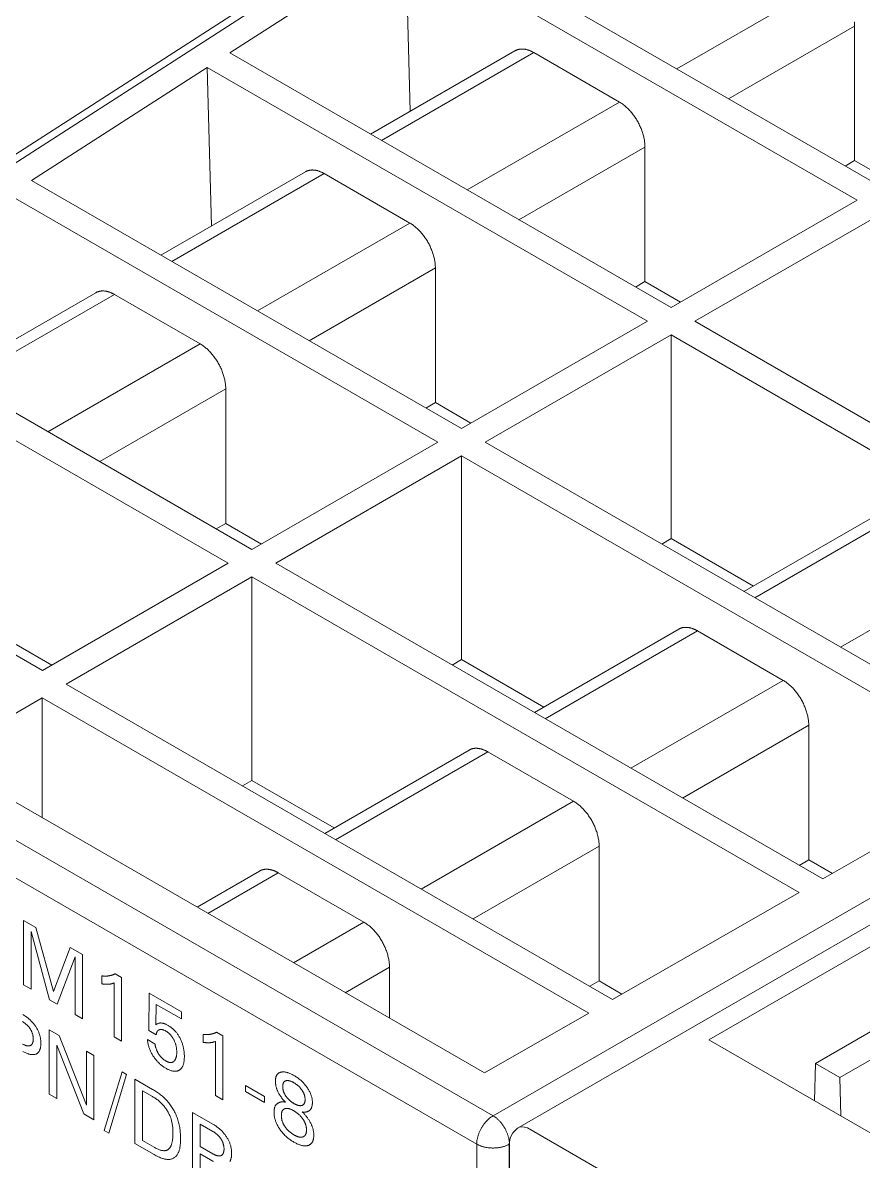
# Model space of a CAD drawing. Header units: inches. Extents: x 67248 to 85686, y -40174 to -31152.
# Drawn here: x 82446.16 to 82465.76, y -33339.63 to -33313.07 of the extents above; entities that cross this region are included whole.
import ezdxf

# ---------------------------------------------------------------- set-up
doc = ezdxf.new("R2010")
doc.units = ezdxf.units.IN
doc.header["$MEASUREMENT"] = 0

# ---------------------------------------------------------------- blocks, each defined once
blk = doc.blocks.new('ET200S')
at = {"lineweight": 0}
for p, q in [((62.862, 63.728), (73.451, 57.615)), ((65.08, 37.544), (110.119, 63.547)), ((59.395, 60.504), (63.189, 62.947)), ((63.189, 62.947), (63.289, 59.242)), ((63.189, 62.947), (72.938, 57.319)), ((61.172, 62.254), (42.788, 50.415)), ((69.047, 60.157), (72.334, 62.055)), ((70.163, 59.513), (72.885, 61.084)), ((72.885, 58.176), (72.885, 61.084)), ((68.925, 55.002), (59.395, 60.504)), ((62.435, 58.749), (65.552, 60.548)), ((62.669, 58.613), (65.957, 60.511)), ((67.808, 59.442), (65.957, 60.511)), ((55.116, 57.749), (58.91, 60.192)), ((58.91, 60.192), (59.003, 56.767)), ((58.91, 60.192), (68.412, 54.706)), ((64.521, 57.544), (67.808, 59.442)), ((65.638, 56.9), (68.359, 58.471)), ((68.359, 55.563), (68.359, 58.471)), ((72.682, 58.058), (72.885, 58.176)), ((72.885, 58.176), (73.654, 57.732)), ((57.91, 56.136), (61.027, 57.935)), ((58.144, 56.001), (61.431, 57.898)), ((63.283, 56.829), (61.431, 57.898)), ((64.4, 52.389), (55.116, 57.749)), ((54.632, 57.436), (63.887, 52.093)), ((68.925, 55.002), (72.938, 57.319)), ((59.996, 54.932), (63.283, 56.829)), ((69.438, 54.706), (73.451, 57.023)), ((61.112, 54.287), (63.834, 55.858)), ((63.834, 52.95), (63.834, 55.858)), ((68.156, 55.446), (68.359, 55.563)), ((68.359, 55.563), (69.128, 55.119)), ((53.384, 53.523), (56.501, 55.323)), ((53.619, 53.388), (56.906, 55.286)), ((58.757, 54.217), (56.906, 55.286)), ((59.874, 49.776), (50.838, 54.993)), ((50.353, 54.681), (59.362, 49.48)), ((64.4, 52.389), (68.412, 54.706)), ((81.283, 47.867), (69.438, 54.706)), ((64.912, 52.093), (68.925, 54.41)), ((68.925, 50.011), (68.925, 54.41)), ((68.925, 54.41), (80.769, 47.572)), ((55.47, 52.319), (58.757, 54.217)), ((56.587, 51.674), (59.309, 53.246)), ((59.309, 50.337), (59.309, 53.246)), ((63.631, 52.833), (63.834, 52.95)), ((63.834, 52.95), (64.603, 52.506)), ((55.349, 47.163), (46.559, 52.238)), ((59.874, 49.776), (63.887, 52.093)), ((76.742, 45.263), (64.912, 52.093)), ((60.387, 49.48), (64.4, 51.797)), ((64.4, 47.398), (64.4, 51.797)), ((64.4, 51.797), (76.227, 44.968)), ((70.496, 48.869), (73.613, 50.669)), ((70.731, 48.734), (74.018, 50.632)), ((65.08, 37.544), (42.788, 50.415)), ((59.105, 50.22), (59.309, 50.337)), ((59.309, 50.337), (60.077, 49.894)), ((68.722, 49.894), (68.925, 50.011)), ((68.925, 50.011), (70.699, 48.987)), ((64.727, 36.932), (42.434, 49.802)), ((65.619, 37.28), (87.186, 49.731)), ((55.349, 47.163), (59.362, 49.48)), ((72.201, 42.66), (60.387, 49.48)), ((72.582, 47.665), (75.869, 49.563)), ((55.861, 46.867), (59.874, 49.184)), ((59.874, 44.785), (59.874, 49.184)), ((59.874, 49.184), (71.686, 42.365)), ((65.971, 46.256), (69.088, 48.056)), ((66.205, 46.121), (69.492, 48.019)), ((71.344, 46.95), (69.492, 48.019)), ((54.783, 47.725), (55.552, 47.281)), ((64.197, 47.281), (64.4, 47.398)), ((64.4, 47.398), (66.174, 46.374)), ((67.659, 40.056), (55.861, 46.867)), ((68.057, 45.052), (71.344, 46.95)), ((53.104, 45.275), (55.348, 46.571)), ((55.348, 43.979), (55.348, 46.571)), ((55.348, 46.571), (67.145, 39.761)), ((69.173, 44.408), (71.895, 45.979)), ((71.895, 43.071), (71.895, 45.979)), ((64.892, 38.469), (53.104, 45.275)), ((61.445, 43.644), (64.562, 45.443)), ((61.68, 43.508), (64.967, 45.406)), ((66.819, 44.337), (64.967, 45.406)), ((59.671, 44.668), (59.874, 44.785)), ((59.874, 44.785), (61.649, 43.761)), ((76.227, 44.968), (72.201, 42.66)), ((63.531, 42.439), (66.819, 44.337)), ((64.648, 41.795), (67.37, 43.366)), ((67.37, 40.458), (67.37, 43.366)), ((71.692, 42.953), (71.895, 43.071)), ((71.895, 43.071), (72.405, 42.777)), ((58.688, 42.052), (60.037, 42.83)), ((58.922, 41.916), (60.441, 42.793)), ((62.293, 41.724), (60.441, 42.793)), ((71.686, 42.365), (67.659, 40.056)), ((54.943, 40.376), (54.943, 41.764)), ((54.943, 41.764), (55.21, 41.61)), ((55.21, 41.61), (55.587, 40.23)), ((60.774, 40.847), (62.293, 41.724)), ((55.108, 41.523), (55.108, 40.281)), ((55.504, 40.052), (55.108, 41.523)), ((73.648, 41.44), (69.74, 39.184)), ((55.587, 40.23), (55.953, 41.181)), ((55.953, 41.181), (56.219, 41.027)), ((56.055, 40.978), (55.669, 39.957)), ((56.055, 39.734), (56.055, 40.978)), ((56.219, 41.027), (56.219, 39.639)), ((56.923, 40.613), (57.059, 40.534)), ((61.89, 40.203), (62.844, 40.753)), ((62.844, 39.652), (62.844, 40.753)), ((55.108, 40.281), (54.943, 40.376)), ((56.635, 40.393), (56.635, 40.566)), ((56.898, 39.247), (56.898, 40.413)), ((57.059, 40.534), (57.059, 39.154)), ((67.166, 40.341), (67.37, 40.458)), ((67.37, 40.458), (67.863, 40.173)), ((72.039, 38.674), (75.239, 40.521)), ((57.646, 39.384), (57.656, 40.19)), ((57.656, 40.19), (58.352, 39.788)), ((75.769, 40.215), (72.569, 38.368)), ((55.669, 39.957), (55.504, 40.052)), ((57.807, 39.951), (57.797, 39.51)), ((58.352, 39.637), (57.807, 39.951)), ((56.219, 39.639), (56.055, 39.734)), ((58.352, 39.788), (58.352, 39.637)), ((67.145, 39.761), (64.892, 38.469)), ((55.499, 38.014), (55.499, 39.402)), ((55.499, 39.402), (55.712, 39.278)), ((57.807, 39.291), (57.646, 39.384)), ((59.111, 39.35), (59.247, 39.271)), ((55.712, 39.278), (56.299, 37.776)), ((57.059, 39.154), (56.898, 39.247)), ((57.618, 39.188), (57.783, 39.094)), ((58.823, 39.129), (58.823, 39.303)), ((59.086, 37.984), (59.086, 39.15)), ((59.247, 39.271), (59.247, 37.891)), ((79.11, 33.775), (69.74, 39.184)), ((55.662, 39.07), (55.662, 37.919)), ((56.242, 37.584), (55.662, 39.07)), ((56.299, 37.776), (56.299, 38.94)), ((56.299, 38.94), (56.463, 38.845)), ((56.463, 38.845), (56.463, 37.457)), ((72.021, 37.868), (72.039, 38.674)), ((72.569, 38.368), (72.039, 38.674)), ((56.687, 37.223), (57.07, 38.495)), ((57.167, 38.439), (56.784, 37.167)), ((57.07, 38.495), (57.167, 38.439)), ((72.569, 38.368), (72.587, 37.541)), ((57.347, 36.947), (57.347, 38.335)), ((57.347, 38.335), (57.728, 38.115)), ((59.733, 38.067), (59.733, 38.198)), ((59.733, 38.198), (60.147, 37.959)), ((55.662, 37.919), (55.499, 38.014)), ((57.512, 38.082), (57.512, 37.009)), ((57.728, 37.957), (57.512, 38.082)), ((59.247, 37.891), (59.086, 37.984)), ((60.147, 37.828), (59.733, 38.067)), ((60.147, 37.959), (60.147, 37.828)), ((56.463, 37.457), (56.242, 37.584)), ((58.592, 36.228), (58.592, 37.616)), ((58.592, 37.616), (59.029, 37.364)), ((56.784, 37.167), (56.687, 37.223)), ((58.756, 37.364), (58.756, 36.88)), ((59.029, 37.206), (58.756, 37.364)), ((65.449, 37.066), (65.506, 37.178)), ((65.506, 37.178), (65.599, 37.268)), ((65.599, 37.268), (65.62, 37.28)), ((65.653, 37.295), (65.62, 37.28)), ((65.726, 37.303), (65.653, 37.295)), ((65.822, 37.282), (65.726, 37.303)), ((75.769, 31.54), (65.822, 37.282)), ((57.761, 36.708), (57.347, 36.947)), ((57.512, 37.009), (57.761, 36.865)), ((64.727, -33.379), (64.727, 36.932)), ((65.428, 36.929), (65.449, 37.066)), ((65.428, 36.929), (65.428, -28.555)), ((65.434, -33.379), (65.434, 36.932)), ((58.756, 36.88), (59.029, 36.722)), ((58.756, 36.722), (58.756, 36.133)), ((59.029, 36.565), (58.756, 36.722))]:
    blk.add_line(p, q, dxfattribs=at)
for points in [[(42.517, 50.427), (60.674, 62.119)], [(72.88, 61.172), (72.882, 61.15), (72.884, 61.128), (72.885, 61.106), (72.885, 61.084)], [(65.552, 60.548), (65.559, 60.552), (65.565, 60.555), (65.572, 60.558), (65.578, 60.561), (65.585, 60.564), (65.592, 60.567), (65.599, 60.569), (65.605, 60.572), (65.612, 60.574), (65.619, 60.576), (65.626, 60.578), (65.634, 60.58), (65.641, 60.581), (65.648, 60.583), (65.656, 60.584), (65.663, 60.585), (65.671, 60.586), (65.678, 60.586), (65.686, 60.587), (65.693, 60.587), (65.701, 60.587), (65.709, 60.587), (65.716, 60.587), (65.724, 60.587), (65.731, 60.586), (65.739, 60.586), (65.746, 60.585), (65.754, 60.584), (65.762, 60.583), (65.769, 60.582), (65.777, 60.581), (65.784, 60.579), (65.794, 60.577), (65.803, 60.575), (65.813, 60.572), (65.822, 60.57), (65.832, 60.567), (65.841, 60.564), (65.85, 60.561), (65.859, 60.557), (65.869, 60.554), (65.878, 60.55), (65.887, 60.547), (65.896, 60.543), (65.905, 60.538), (65.913, 60.534), (65.922, 60.53), (65.931, 60.525), (65.94, 60.521), (65.948, 60.516), (65.957, 60.511)], [(67.808, 59.442), (67.827, 59.431), (67.845, 59.42), (67.863, 59.408), (67.881, 59.395), (67.898, 59.382), (67.915, 59.369), (67.931, 59.355), (67.948, 59.341), (67.964, 59.326), (67.98, 59.312), (67.997, 59.295), (68.013, 59.278), (68.029, 59.261), (68.045, 59.243), (68.061, 59.225), (68.076, 59.207), (68.091, 59.188), (68.105, 59.169), (68.12, 59.15), (68.133, 59.131), (68.147, 59.11), (68.161, 59.09), (68.174, 59.069), (68.187, 59.048), (68.199, 59.026), (68.211, 59.005), (68.222, 58.983), (68.234, 58.961), (68.244, 58.939), (68.255, 58.917), (68.265, 58.895), (68.274, 58.872), (68.283, 58.85), (68.291, 58.828), (68.299, 58.805), (68.307, 58.782), (68.314, 58.759), (68.321, 58.736), (68.327, 58.713), (68.333, 58.69), (68.337, 58.668), (68.342, 58.646), (68.346, 58.625), (68.349, 58.603), (68.352, 58.581), (68.355, 58.559), (68.357, 58.537), (68.358, 58.515), (68.359, 58.493), (68.359, 58.471)], [(61.027, 57.935), (61.033, 57.939), (61.04, 57.942), (61.046, 57.945), (61.053, 57.948), (61.06, 57.951), (61.066, 57.954), (61.073, 57.957), (61.08, 57.959), (61.087, 57.961), (61.094, 57.963), (61.101, 57.965), (61.108, 57.967), (61.116, 57.969), (61.123, 57.97), (61.13, 57.971), (61.138, 57.972), (61.145, 57.973), (61.153, 57.974), (61.16, 57.974), (61.168, 57.975), (61.176, 57.975), (61.183, 57.975), (61.191, 57.974), (61.198, 57.974), (61.206, 57.974), (61.213, 57.973), (61.221, 57.972), (61.229, 57.971), (61.236, 57.97), (61.244, 57.969), (61.251, 57.968), (61.259, 57.966), (61.268, 57.964), (61.278, 57.962), (61.287, 57.96), (61.297, 57.957), (61.306, 57.954), (61.315, 57.951), (61.325, 57.948), (61.334, 57.945), (61.343, 57.941), (61.352, 57.938), (61.361, 57.934), (61.37, 57.93), (61.379, 57.926), (61.388, 57.921), (61.397, 57.917), (61.405, 57.913), (61.414, 57.908), (61.423, 57.903), (61.431, 57.898)], [(63.283, 56.829), (63.301, 56.818), (63.32, 56.807), (63.337, 56.795), (63.355, 56.782), (63.372, 56.769), (63.389, 56.756), (63.406, 56.742), (63.422, 56.728), (63.438, 56.714), (63.454, 56.699), (63.471, 56.682), (63.488, 56.665), (63.504, 56.648), (63.52, 56.63), (63.535, 56.612), (63.551, 56.594), (63.565, 56.575), (63.58, 56.556), (63.594, 56.537), (63.608, 56.518), (63.622, 56.498), (63.635, 56.477), (63.648, 56.456), (63.661, 56.435), (63.673, 56.414), (63.685, 56.392), (63.697, 56.37), (63.708, 56.348), (63.719, 56.326), (63.729, 56.304), (63.739, 56.282), (63.748, 56.26), (63.757, 56.237), (63.766, 56.215), (63.774, 56.192), (63.781, 56.169), (63.789, 56.146), (63.795, 56.123), (63.801, 56.1), (63.807, 56.077), (63.812, 56.055), (63.816, 56.034), (63.82, 56.012), (63.824, 55.99), (63.827, 55.968), (63.829, 55.946), (63.831, 55.924), (63.833, 55.902), (63.834, 55.88), (63.834, 55.858)], [(56.501, 55.322), (56.508, 55.326), (56.514, 55.329), (56.521, 55.333), (56.527, 55.336), (56.534, 55.339), (56.541, 55.341), (56.548, 55.344), (56.554, 55.346), (56.561, 55.349), (56.568, 55.351), (56.575, 55.353), (56.583, 55.354), (56.59, 55.356), (56.597, 55.357), (56.605, 55.358), (56.612, 55.359), (56.62, 55.36), (56.627, 55.361), (56.635, 55.361), (56.643, 55.362), (56.65, 55.362), (56.658, 55.362), (56.665, 55.362), (56.673, 55.361), (56.68, 55.361), (56.688, 55.36), (56.696, 55.36), (56.703, 55.359), (56.711, 55.358), (56.718, 55.356), (56.726, 55.355), (56.733, 55.354), (56.743, 55.352), (56.752, 55.349), (56.762, 55.347), (56.771, 55.344), (56.781, 55.341), (56.79, 55.338), (56.799, 55.335), (56.809, 55.332), (56.818, 55.328), (56.827, 55.325), (56.836, 55.321), (56.845, 55.317), (56.854, 55.313), (56.863, 55.309), (56.871, 55.304), (56.88, 55.3), (56.889, 55.295), (56.897, 55.291), (56.906, 55.286)], [(58.757, 54.217), (58.776, 54.206), (58.794, 54.194), (58.812, 54.182), (58.83, 54.169), (58.847, 54.157), (58.864, 54.143), (58.881, 54.129), (58.897, 54.115), (58.913, 54.101), (58.929, 54.086), (58.946, 54.069), (58.962, 54.052), (58.979, 54.035), (58.994, 54.017), (59.01, 53.999), (59.025, 53.981), (59.04, 53.963), (59.054, 53.944), (59.069, 53.925), (59.082, 53.905), (59.096, 53.885), (59.11, 53.864), (59.123, 53.843), (59.136, 53.822), (59.148, 53.801), (59.16, 53.779), (59.172, 53.758), (59.183, 53.736), (59.194, 53.713), (59.204, 53.691), (59.214, 53.669), (59.223, 53.647), (59.232, 53.625), (59.24, 53.602), (59.248, 53.579), (59.256, 53.557), (59.263, 53.534), (59.27, 53.511), (59.276, 53.487), (59.282, 53.464), (59.287, 53.443), (59.291, 53.421), (59.295, 53.399), (59.298, 53.377), (59.301, 53.356), (59.304, 53.334), (59.306, 53.312), (59.307, 53.29), (59.308, 53.268), (59.309, 53.246)], [(69.088, 48.056), (69.094, 48.059), (69.101, 48.063), (69.107, 48.066), (69.114, 48.069), (69.121, 48.072), (69.127, 48.075), (69.134, 48.077), (69.141, 48.08), (69.148, 48.082), (69.155, 48.084), (69.162, 48.086), (69.169, 48.088), (69.177, 48.089), (69.184, 48.091), (69.191, 48.092), (69.199, 48.093), (69.206, 48.094), (69.214, 48.094), (69.222, 48.095), (69.229, 48.095), (69.237, 48.095), (69.244, 48.095), (69.252, 48.095), (69.259, 48.095), (69.267, 48.094), (69.275, 48.094), (69.282, 48.093), (69.29, 48.092), (69.297, 48.091), (69.305, 48.09), (69.312, 48.088), (69.32, 48.087), (69.329, 48.085), (69.339, 48.083), (69.348, 48.08), (69.358, 48.078), (69.367, 48.075), (69.377, 48.072), (69.386, 48.069), (69.395, 48.065), (69.404, 48.062), (69.413, 48.058), (69.422, 48.054), (69.431, 48.05), (69.44, 48.046), (69.449, 48.042), (69.458, 48.038), (69.467, 48.033), (69.475, 48.029), (69.484, 48.024), (69.492, 48.019)], [(71.344, 46.95), (71.362, 46.939), (71.381, 46.927), (71.399, 46.915), (71.416, 46.903), (71.433, 46.89), (71.45, 46.876), (71.467, 46.863), (71.483, 46.849), (71.499, 46.834), (71.515, 46.819), (71.532, 46.803), (71.549, 46.786), (71.565, 46.768), (71.581, 46.751), (71.597, 46.733), (71.612, 46.714), (71.627, 46.696), (71.641, 46.677), (71.655, 46.658), (71.669, 46.638), (71.683, 46.618), (71.696, 46.597), (71.709, 46.577), (71.722, 46.556), (71.735, 46.534), (71.747, 46.513), (71.758, 46.491), (71.769, 46.469), (71.78, 46.447), (71.79, 46.424), (71.8, 46.402), (71.809, 46.38), (71.818, 46.358), (71.827, 46.335), (71.835, 46.313), (71.842, 46.29), (71.85, 46.267), (71.856, 46.244), (71.863, 46.221), (71.868, 46.197), (71.873, 46.176), (71.878, 46.154), (71.881, 46.132), (71.885, 46.111), (71.888, 46.089), (71.89, 46.067), (71.892, 46.045), (71.894, 46.023), (71.895, 46.001), (71.895, 45.979)], [(64.563, 45.443), (64.569, 45.447), (64.575, 45.45), (64.582, 45.453), (64.588, 45.456), (64.595, 45.459), (64.602, 45.462), (64.609, 45.465), (64.616, 45.467), (64.622, 45.469), (64.629, 45.471), (64.636, 45.473), (64.644, 45.475), (64.651, 45.476), (64.659, 45.478), (64.666, 45.479), (64.674, 45.48), (64.681, 45.481), (64.689, 45.482), (64.696, 45.482), (64.704, 45.482), (64.711, 45.482), (64.719, 45.482), (64.726, 45.482), (64.734, 45.482), (64.742, 45.481), (64.749, 45.481), (64.757, 45.48), (64.764, 45.479), (64.772, 45.478), (64.779, 45.477), (64.787, 45.476), (64.794, 45.474), (64.804, 45.472), (64.813, 45.47), (64.823, 45.467), (64.832, 45.465), (64.842, 45.462), (64.851, 45.459), (64.86, 45.456), (64.87, 45.452), (64.879, 45.449), (64.888, 45.445), (64.897, 45.442), (64.906, 45.438), (64.915, 45.433), (64.924, 45.429), (64.932, 45.425), (64.941, 45.42), (64.95, 45.416), (64.958, 45.411), (64.967, 45.406)], [(66.819, 44.337), (66.837, 44.326), (66.855, 44.315), (66.873, 44.303), (66.891, 44.29), (66.908, 44.277), (66.925, 44.264), (66.942, 44.25), (66.958, 44.236), (66.974, 44.221), (66.99, 44.207), (67.007, 44.19), (67.023, 44.173), (67.04, 44.156), (67.056, 44.138), (67.071, 44.12), (67.086, 44.102), (67.101, 44.083), (67.116, 44.064), (67.13, 44.045), (67.143, 44.026), (67.157, 44.005), (67.171, 43.985), (67.184, 43.964), (67.197, 43.943), (67.209, 43.921), (67.221, 43.9), (67.233, 43.878), (67.244, 43.856), (67.255, 43.834), (67.265, 43.812), (67.275, 43.79), (67.284, 43.767), (67.293, 43.745), (67.301, 43.723), (67.309, 43.7), (67.317, 43.677), (67.324, 43.654), (67.331, 43.631), (67.337, 43.608), (67.343, 43.585), (67.348, 43.563), (67.352, 43.541), (67.356, 43.52), (67.36, 43.498), (67.363, 43.476), (67.365, 43.454), (67.367, 43.432), (67.368, 43.41), (67.369, 43.388), (67.37, 43.366)], [(60.037, 42.83), (60.043, 42.834), (60.05, 42.837), (60.056, 42.84), (60.063, 42.843), (60.069, 42.846), (60.076, 42.849), (60.083, 42.852), (60.09, 42.854), (60.097, 42.856), (60.104, 42.858), (60.111, 42.86), (60.118, 42.862), (60.125, 42.863), (60.133, 42.865), (60.14, 42.866), (60.148, 42.867), (60.155, 42.868), (60.163, 42.869), (60.17, 42.869), (60.178, 42.869), (60.185, 42.87), (60.193, 42.869), (60.201, 42.869), (60.208, 42.869), (60.216, 42.869), (60.223, 42.868), (60.231, 42.867), (60.238, 42.866), (60.246, 42.865), (60.253, 42.864), (60.261, 42.863), (60.268, 42.861), (60.278, 42.859), (60.288, 42.857), (60.297, 42.854), (60.307, 42.852), (60.316, 42.849), (60.325, 42.846), (60.335, 42.843), (60.344, 42.84), (60.353, 42.836), (60.362, 42.832), (60.371, 42.829), (60.38, 42.825), (60.389, 42.821), (60.398, 42.816), (60.407, 42.812), (60.415, 42.807), (60.424, 42.803), (60.432, 42.798), (60.441, 42.793)], [(62.293, 41.724), (62.311, 41.713), (62.329, 41.702), (62.347, 41.69), (62.365, 41.677), (62.382, 41.664), (62.399, 41.651), (62.416, 41.637), (62.432, 41.623), (62.448, 41.608), (62.464, 41.594), (62.481, 41.577), (62.498, 41.56), (62.514, 41.543), (62.53, 41.525), (62.545, 41.507), (62.56, 41.489), (62.575, 41.47), (62.59, 41.451), (62.604, 41.432), (62.618, 41.413), (62.632, 41.392), (62.645, 41.372), (62.658, 41.351), (62.671, 41.33), (62.683, 41.308), (62.695, 41.287), (62.707, 41.265), (62.718, 41.243), (62.729, 41.221), (62.739, 41.199), (62.749, 41.177), (62.758, 41.154), (62.767, 41.132), (62.776, 41.11), (62.784, 41.087), (62.791, 41.064), (62.798, 41.041), (62.805, 41.018), (62.811, 40.995), (62.817, 40.972), (62.822, 40.95), (62.826, 40.928), (62.83, 40.907), (62.834, 40.885), (62.837, 40.863), (62.839, 40.841), (62.841, 40.819), (62.843, 40.797), (62.844, 40.775), (62.844, 40.753)], [(56.923, 40.613), (56.917, 40.61), (56.91, 40.606), (56.904, 40.603), (56.897, 40.6), (56.89, 40.597), (56.884, 40.594), (56.877, 40.591), (56.87, 40.589), (56.863, 40.586), (56.856, 40.584), (56.849, 40.582), (56.842, 40.58), (56.835, 40.577), (56.828, 40.576), (56.821, 40.574), (56.814, 40.572), (56.806, 40.571), (56.799, 40.569), (56.792, 40.568), (56.784, 40.567), (56.777, 40.566), (56.769, 40.565), (56.762, 40.564), (56.754, 40.563), (56.747, 40.562), (56.739, 40.562), (56.731, 40.561), (56.724, 40.561), (56.716, 40.561), (56.708, 40.561), (56.7, 40.561), (56.692, 40.561), (56.684, 40.561), (56.676, 40.562), (56.668, 40.562), (56.66, 40.563), (56.652, 40.564), (56.643, 40.565), (56.635, 40.566)], [(56.635, 40.393), (56.646, 40.391), (56.656, 40.39), (56.667, 40.389), (56.678, 40.388), (56.688, 40.387), (56.699, 40.386), (56.709, 40.386), (56.717, 40.385), (56.725, 40.385), (56.733, 40.385), (56.741, 40.385), (56.749, 40.385), (56.757, 40.385), (56.765, 40.385), (56.773, 40.385), (56.779, 40.386), (56.786, 40.386), (56.793, 40.387), (56.8, 40.388), (56.806, 40.388), (56.813, 40.389), (56.819, 40.39), (56.826, 40.392), (56.834, 40.393), (56.841, 40.395), (56.848, 40.397), (56.857, 40.399), (56.865, 40.401), (56.873, 40.404), (56.881, 40.407), (56.89, 40.41), (56.898, 40.413)], [(54.927, 38.933), (54.943, 38.925), (54.959, 38.916), (54.975, 38.909), (54.991, 38.901), (55.007, 38.895), (55.023, 38.888), (55.035, 38.884), (55.047, 38.88), (55.06, 38.876), (55.072, 38.873), (55.084, 38.87), (55.095, 38.868), (55.107, 38.866), (55.119, 38.865), (55.128, 38.864), (55.137, 38.864), (55.146, 38.864), (55.155, 38.864), (55.164, 38.865), (55.173, 38.866), (55.181, 38.868), (55.19, 38.87), (55.198, 38.872), (55.206, 38.875), (55.213, 38.878), (55.22, 38.881), (55.227, 38.885), (55.234, 38.889), (55.24, 38.893), (55.247, 38.898), (55.253, 38.903), (55.259, 38.909), (55.264, 38.915), (55.269, 38.921), (55.274, 38.928), (55.279, 38.935), (55.284, 38.943), (55.288, 38.951), (55.291, 38.959), (55.295, 38.967), (55.298, 38.976), (55.301, 38.985), (55.304, 38.995), (55.307, 39.006), (55.309, 39.019), (55.312, 39.031), (55.313, 39.044), (55.315, 39.057), (55.316, 39.07), (55.317, 39.084), (55.317, 39.097), (55.317, 39.111), (55.317, 39.127), (55.316, 39.143), (55.315, 39.159), (55.314, 39.175), (55.312, 39.191), (55.31, 39.208), (55.307, 39.224), (55.304, 39.241), (55.3, 39.257), (55.296, 39.272), (55.292, 39.288), (55.287, 39.303), (55.282, 39.319), (55.276, 39.335), (55.27, 39.35), (55.263, 39.366), (55.256, 39.381), (55.249, 39.396), (55.241, 39.411), (55.233, 39.426), (55.224, 39.441), (55.215, 39.456), (55.206, 39.47), (55.196, 39.484), (55.186, 39.499), (55.175, 39.514), (55.164, 39.528), (55.152, 39.542), (55.141, 39.555), (55.129, 39.568), (55.117, 39.581), (55.104, 39.595), (55.09, 39.608), (55.077, 39.621), (55.063, 39.633), (55.049, 39.645), (55.036, 39.656), (55.022, 39.667), (55.006, 39.679), (54.99, 39.69), (54.974, 39.701), (54.958, 39.712), (54.943, 39.722), (54.927, 39.732)], [(54.92, 39.578), (54.93, 39.572), (54.94, 39.566), (54.949, 39.56), (54.959, 39.553), (54.968, 39.546), (54.978, 39.539), (54.986, 39.532), (54.995, 39.525), (55.003, 39.518), (55.011, 39.511), (55.019, 39.503), (55.027, 39.495), (55.035, 39.487), (55.042, 39.48), (55.049, 39.472), (55.056, 39.464), (55.063, 39.455), (55.069, 39.447), (55.076, 39.438), (55.082, 39.429), (55.088, 39.42), (55.093, 39.412), (55.098, 39.403), (55.103, 39.394), (55.108, 39.385), (55.113, 39.376), (55.117, 39.367), (55.121, 39.358), (55.125, 39.348), (55.129, 39.339), (55.132, 39.33), (55.135, 39.32), (55.138, 39.311), (55.141, 39.302), (55.143, 39.292), (55.145, 39.283), (55.147, 39.273), (55.149, 39.263), (55.15, 39.253), (55.151, 39.243), (55.152, 39.233), (55.152, 39.223), (55.153, 39.214), (55.153, 39.204), (55.153, 39.196), (55.152, 39.188), (55.152, 39.179), (55.151, 39.171), (55.151, 39.164), (55.149, 39.156), (55.148, 39.148), (55.147, 39.141), (55.145, 39.134), (55.143, 39.128), (55.142, 39.123), (55.14, 39.117), (55.138, 39.112), (55.135, 39.107), (55.133, 39.102), (55.13, 39.098), (55.128, 39.093), (55.125, 39.089), (55.122, 39.085), (55.118, 39.082), (55.115, 39.078), (55.112, 39.075), (55.108, 39.072), (55.104, 39.069), (55.1, 39.067), (55.096, 39.064), (55.092, 39.062), (55.087, 39.06), (55.083, 39.059), (55.078, 39.057), (55.073, 39.056), (55.068, 39.055), (55.063, 39.054), (55.058, 39.053), (55.052, 39.053), (55.047, 39.053), (55.041, 39.053), (55.036, 39.054), (55.029, 39.054), (55.022, 39.055), (55.015, 39.057), (55.008, 39.058), (55, 39.06), (54.993, 39.062), (54.986, 39.065), (54.978, 39.067), (54.969, 39.071), (54.959, 39.075), (54.95, 39.08), (54.94, 39.084), (54.93, 39.089), (54.921, 39.094)], [(58.411, 38.909), (58.408, 38.931), (58.405, 38.954), (58.403, 38.972), (58.4, 38.99), (58.396, 39.008), (58.392, 39.026), (58.388, 39.044), (58.383, 39.063), (58.377, 39.081), (58.372, 39.098), (58.366, 39.115), (58.36, 39.133), (58.353, 39.15), (58.346, 39.167), (58.338, 39.184), (58.33, 39.201), (58.323, 39.217), (58.315, 39.232), (58.306, 39.247), (58.298, 39.262), (58.288, 39.277), (58.279, 39.292), (58.269, 39.306), (58.259, 39.32), (58.25, 39.332), (58.241, 39.344), (58.231, 39.355), (58.221, 39.367), (58.211, 39.378), (58.201, 39.388), (58.191, 39.398), (58.181, 39.408), (58.17, 39.418), (58.159, 39.428), (58.147, 39.438), (58.135, 39.447), (58.124, 39.456), (58.112, 39.464), (58.1, 39.473), (58.088, 39.48), (58.076, 39.488), (58.064, 39.495), (58.051, 39.502), (58.038, 39.509), (58.025, 39.515), (58.012, 39.521), (58, 39.527), (57.987, 39.532), (57.977, 39.535), (57.967, 39.538), (57.957, 39.541), (57.948, 39.543), (57.938, 39.545), (57.929, 39.546), (57.919, 39.547), (57.91, 39.548), (57.902, 39.548), (57.893, 39.548), (57.885, 39.547), (57.877, 39.546), (57.869, 39.544), (57.861, 39.542), (57.851, 39.539), (57.841, 39.535), (57.831, 39.53), (57.82, 39.524), (57.809, 39.517), (57.797, 39.51)], [(57.807, 39.291), (57.807, 39.299), (57.808, 39.307), (57.81, 39.315), (57.811, 39.322), (57.813, 39.33), (57.816, 39.337), (57.818, 39.343), (57.82, 39.349), (57.823, 39.354), (57.825, 39.359), (57.828, 39.363), (57.831, 39.368), (57.834, 39.372), (57.837, 39.376), (57.841, 39.38), (57.845, 39.383), (57.849, 39.387), (57.853, 39.39), (57.857, 39.392), (57.862, 39.395), (57.866, 39.397), (57.871, 39.399), (57.876, 39.401), (57.881, 39.403), (57.887, 39.404), (57.892, 39.405), (57.898, 39.406), (57.904, 39.407), (57.91, 39.407), (57.917, 39.407), (57.923, 39.406), (57.93, 39.406), (57.936, 39.405), (57.943, 39.403), (57.95, 39.402), (57.957, 39.4), (57.963, 39.397), (57.972, 39.394), (57.981, 39.391), (57.99, 39.387), (57.998, 39.383), (58.007, 39.378), (58.016, 39.373), (58.025, 39.368), (58.034, 39.362), (58.043, 39.356), (58.052, 39.35), (58.061, 39.343), (58.07, 39.336), (58.078, 39.329), (58.087, 39.321), (58.095, 39.314), (58.103, 39.306), (58.11, 39.299), (58.118, 39.29), (58.125, 39.282), (58.132, 39.273), (58.139, 39.264), (58.146, 39.255), (58.154, 39.244), (58.161, 39.233), (58.168, 39.222), (58.175, 39.21), (58.181, 39.198), (58.187, 39.186), (58.193, 39.174), (58.2, 39.161), (58.205, 39.147), (58.211, 39.134), (58.216, 39.12), (58.221, 39.106), (58.225, 39.093), (58.229, 39.08), (58.232, 39.068), (58.235, 39.056), (58.238, 39.043), (58.24, 39.031), (58.242, 39.019), (58.244, 39.007), (58.246, 38.994), (58.247, 38.981), (58.248, 38.968), (58.249, 38.955), (58.25, 38.943), (58.25, 38.93), (58.25, 38.918), (58.25, 38.904), (58.25, 38.889), (58.249, 38.875), (58.248, 38.862)], [(59.111, 39.35), (59.104, 39.346), (59.098, 39.343), (59.091, 39.34), (59.085, 39.337), (59.078, 39.334), (59.071, 39.331), (59.065, 39.328), (59.058, 39.326), (59.051, 39.323), (59.044, 39.321), (59.037, 39.319), (59.03, 39.316), (59.023, 39.314), (59.016, 39.313), (59.009, 39.311), (59.001, 39.309), (58.994, 39.308), (58.987, 39.306), (58.98, 39.305), (58.972, 39.304), (58.965, 39.302), (58.957, 39.301), (58.95, 39.301), (58.942, 39.3), (58.935, 39.299), (58.927, 39.299), (58.919, 39.298), (58.911, 39.298), (58.903, 39.298), (58.896, 39.298), (58.888, 39.298), (58.88, 39.298), (58.872, 39.298), (58.864, 39.299), (58.856, 39.299), (58.847, 39.3), (58.839, 39.301), (58.831, 39.302), (58.823, 39.303)], [(57.618, 39.188), (57.62, 39.171), (57.622, 39.154), (57.625, 39.136), (57.628, 39.118), (57.631, 39.1), (57.636, 39.081), (57.64, 39.063), (57.645, 39.046), (57.65, 39.028), (57.656, 39.011), (57.662, 38.994), (57.669, 38.977), (57.676, 38.959), (57.683, 38.942), (57.691, 38.925), (57.7, 38.908), (57.709, 38.892), (57.718, 38.875), (57.728, 38.859), (57.737, 38.842), (57.748, 38.826), (57.76, 38.809), (57.772, 38.791), (57.785, 38.774), (57.798, 38.757), (57.812, 38.741), (57.825, 38.725), (57.838, 38.712), (57.85, 38.699), (57.863, 38.686), (57.876, 38.674), (57.889, 38.662), (57.902, 38.651), (57.915, 38.64), (57.929, 38.629), (57.943, 38.618), (57.958, 38.607), (57.972, 38.597), (57.987, 38.588), (58.002, 38.579), (58.016, 38.57), (58.031, 38.562), (58.045, 38.554), (58.06, 38.547), (58.075, 38.54), (58.089, 38.534), (58.104, 38.528), (58.118, 38.523), (58.132, 38.518), (58.144, 38.515), (58.155, 38.512), (58.166, 38.51), (58.177, 38.508), (58.188, 38.506), (58.199, 38.505), (58.21, 38.505), (58.22, 38.505), (58.23, 38.505), (58.239, 38.506), (58.248, 38.508), (58.257, 38.51), (58.265, 38.512), (58.273, 38.514), (58.281, 38.517), (58.289, 38.521), (58.296, 38.524), (58.304, 38.528), (58.311, 38.533), (58.318, 38.538), (58.326, 38.544), (58.333, 38.55), (58.339, 38.557), (58.346, 38.564), (58.352, 38.571), (58.358, 38.579), (58.363, 38.587), (58.369, 38.596), (58.374, 38.605), (58.379, 38.615), (58.383, 38.625), (58.387, 38.635), (58.391, 38.646), (58.395, 38.657), (58.398, 38.669), (58.401, 38.68), (58.403, 38.692), (58.406, 38.707), (58.409, 38.723), (58.411, 38.738), (58.412, 38.754), (58.413, 38.771), (58.414, 38.787), (58.415, 38.804), (58.415, 38.821), (58.415, 38.843), (58.414, 38.864), (58.413, 38.886), (58.411, 38.909)], [(58.823, 39.129), (58.834, 39.128), (58.844, 39.127), (58.855, 39.126), (58.865, 39.125), (58.876, 39.124), (58.886, 39.123), (58.897, 39.123), (58.905, 39.122), (58.913, 39.122), (58.921, 39.122), (58.929, 39.122), (58.937, 39.122), (58.945, 39.122), (58.953, 39.122), (58.96, 39.122), (58.967, 39.123), (58.974, 39.123), (58.981, 39.124), (58.987, 39.125), (58.994, 39.125), (59.001, 39.126), (59.007, 39.127), (59.014, 39.128), (59.021, 39.13), (59.029, 39.132), (59.036, 39.133), (59.044, 39.136), (59.052, 39.138), (59.06, 39.141), (59.069, 39.143), (59.078, 39.146), (59.086, 39.15)], [(58.248, 38.862), (58.246, 38.848), (58.244, 38.835), (58.243, 38.826), (58.241, 38.818), (58.239, 38.81), (58.237, 38.801), (58.234, 38.793), (58.231, 38.786), (58.229, 38.778), (58.225, 38.771), (58.223, 38.765), (58.22, 38.759), (58.217, 38.753), (58.213, 38.748), (58.21, 38.743), (58.206, 38.738), (58.202, 38.733), (58.198, 38.728), (58.194, 38.724), (58.19, 38.721), (58.187, 38.717), (58.183, 38.714), (58.179, 38.711), (58.174, 38.708), (58.17, 38.706), (58.166, 38.703), (58.161, 38.701), (58.156, 38.699), (58.152, 38.698), (58.147, 38.696), (58.142, 38.695), (58.137, 38.694), (58.132, 38.694), (58.126, 38.693), (58.121, 38.693), (58.116, 38.693), (58.11, 38.694), (58.104, 38.694), (58.099, 38.695), (58.093, 38.696), (58.087, 38.697), (58.08, 38.699), (58.073, 38.701), (58.066, 38.704), (58.059, 38.706), (58.052, 38.709), (58.045, 38.713), (58.038, 38.716), (58.031, 38.72), (58.023, 38.724), (58.016, 38.728), (58.008, 38.732), (58, 38.737), (57.991, 38.743), (57.983, 38.748), (57.975, 38.754), (57.967, 38.76), (57.959, 38.766), (57.951, 38.773), (57.943, 38.78), (57.935, 38.787), (57.927, 38.794), (57.92, 38.802), (57.912, 38.809), (57.905, 38.818), (57.898, 38.826), (57.891, 38.834), (57.884, 38.843), (57.878, 38.852), (57.871, 38.861), (57.865, 38.87), (57.859, 38.88), (57.853, 38.89), (57.847, 38.899), (57.842, 38.909), (57.837, 38.919), (57.832, 38.929), (57.827, 38.94), (57.822, 38.949), (57.818, 38.959), (57.814, 38.969), (57.81, 38.979), (57.807, 38.989), (57.803, 38.999), (57.8, 39.008), (57.797, 39.018), (57.795, 39.028), (57.792, 39.038), (57.79, 39.047), (57.788, 39.057), (57.786, 39.066), (57.785, 39.075), (57.784, 39.085), (57.783, 39.094)], [(60.589, 38.488), (60.579, 38.49), (60.57, 38.491), (60.561, 38.491), (60.553, 38.491), (60.544, 38.491), (60.535, 38.491), (60.527, 38.49), (60.518, 38.489), (60.51, 38.488), (60.503, 38.487), (60.497, 38.485), (60.49, 38.484), (60.484, 38.482), (60.478, 38.479), (60.471, 38.477), (60.466, 38.474), (60.46, 38.471), (60.454, 38.468), (60.449, 38.464), (60.443, 38.46), (60.438, 38.456), (60.434, 38.452), (60.429, 38.448), (60.425, 38.443), (60.421, 38.438), (60.417, 38.433), (60.413, 38.428), (60.41, 38.422), (60.407, 38.416), (60.403, 38.41), (60.401, 38.404), (60.398, 38.397), (60.395, 38.391), (60.393, 38.383), (60.39, 38.374), (60.388, 38.366), (60.387, 38.357), (60.385, 38.348), (60.384, 38.339), (60.383, 38.33), (60.382, 38.32), (60.382, 38.311), (60.381, 38.301), (60.381, 38.291), (60.381, 38.281), (60.382, 38.27), (60.382, 38.26), (60.383, 38.249), (60.384, 38.238), (60.385, 38.227), (60.387, 38.216), (60.389, 38.205), (60.391, 38.194), (60.393, 38.183), (60.396, 38.171), (60.399, 38.159), (60.403, 38.147), (60.407, 38.135), (60.411, 38.123), (60.415, 38.111), (60.42, 38.099), (60.425, 38.087), (60.43, 38.075), (60.436, 38.061), (60.443, 38.047), (60.451, 38.033), (60.458, 38.019), (60.466, 38.005), (60.474, 37.992), (60.482, 37.979), (60.491, 37.966), (60.502, 37.95), (60.513, 37.934), (60.525, 37.919), (60.536, 37.905), (60.548, 37.89), (60.56, 37.876), (60.57, 37.866), (60.579, 37.856), (60.589, 37.846), (60.598, 37.837)], [(60.961, 37.626), (60.974, 37.624), (60.987, 37.623), (61, 37.622), (61.012, 37.622), (61.024, 37.623), (61.035, 37.624), (61.047, 37.626), (61.058, 37.628), (61.069, 37.631), (61.076, 37.634), (61.084, 37.637), (61.091, 37.641), (61.098, 37.644), (61.105, 37.649), (61.111, 37.653), (61.118, 37.658), (61.124, 37.664), (61.13, 37.67), (61.135, 37.676), (61.14, 37.682), (61.145, 37.689), (61.149, 37.696), (61.153, 37.703), (61.157, 37.711), (61.16, 37.719), (61.163, 37.728), (61.166, 37.736), (61.169, 37.747), (61.172, 37.758), (61.174, 37.769), (61.176, 37.781), (61.177, 37.793), (61.178, 37.805), (61.178, 37.818), (61.179, 37.83), (61.178, 37.844), (61.178, 37.858), (61.177, 37.873), (61.175, 37.887), (61.173, 37.902), (61.171, 37.917), (61.168, 37.932), (61.164, 37.947), (61.16, 37.961), (61.156, 37.976), (61.151, 37.99), (61.146, 38.005), (61.141, 38.019), (61.135, 38.033), (61.128, 38.048), (61.121, 38.062), (61.112, 38.079), (61.103, 38.096), (61.093, 38.113), (61.083, 38.129), (61.072, 38.145), (61.061, 38.161), (61.05, 38.176), (61.037, 38.193), (61.025, 38.208), (61.012, 38.224), (60.998, 38.239), (60.985, 38.254), (60.971, 38.268), (60.956, 38.282), (60.942, 38.296), (60.927, 38.31), (60.912, 38.323), (60.896, 38.335), (60.881, 38.347), (60.864, 38.36), (60.847, 38.372), (60.831, 38.383), (60.814, 38.394), (60.797, 38.405), (60.78, 38.415), (60.763, 38.424), (60.746, 38.433), (60.729, 38.442), (60.712, 38.45), (60.695, 38.457), (60.679, 38.464), (60.666, 38.469), (60.652, 38.473), (60.639, 38.477), (60.627, 38.481), (60.614, 38.484), (60.601, 38.486), (60.589, 38.488)], [(60.613, 37.958), (60.607, 37.967), (60.601, 37.975), (60.596, 37.984), (60.591, 37.992), (60.586, 38.001), (60.581, 38.01), (60.576, 38.019), (60.572, 38.028), (60.568, 38.036), (60.565, 38.044), (60.562, 38.052), (60.559, 38.06), (60.556, 38.068), (60.553, 38.076), (60.551, 38.084), (60.549, 38.092), (60.547, 38.1), (60.545, 38.109), (60.544, 38.117), (60.542, 38.126), (60.541, 38.134), (60.54, 38.142), (60.54, 38.15), (60.539, 38.158), (60.539, 38.166), (60.539, 38.174), (60.539, 38.181), (60.539, 38.188), (60.539, 38.195), (60.54, 38.201), (60.541, 38.208), (60.542, 38.214), (60.543, 38.221), (60.544, 38.227), (60.545, 38.233), (60.547, 38.238), (60.549, 38.243), (60.55, 38.247), (60.552, 38.252), (60.554, 38.256), (60.556, 38.26), (60.559, 38.264), (60.561, 38.268), (60.564, 38.271), (60.566, 38.275), (60.569, 38.278), (60.572, 38.281), (60.575, 38.284), (60.579, 38.287), (60.582, 38.289), (60.586, 38.291), (60.589, 38.293), (60.593, 38.295), (60.597, 38.297), (60.601, 38.299), (60.605, 38.3), (60.609, 38.301), (60.614, 38.302), (60.619, 38.303), (60.625, 38.304), (60.631, 38.305), (60.637, 38.305), (60.643, 38.305), (60.649, 38.305), (60.655, 38.304), (60.661, 38.303), (60.668, 38.302), (60.674, 38.301), (60.681, 38.299), (60.688, 38.298), (60.695, 38.296), (60.702, 38.293), (60.709, 38.291), (60.716, 38.288), (60.725, 38.285), (60.734, 38.281), (60.743, 38.277), (60.752, 38.272), (60.762, 38.268), (60.771, 38.263), (60.78, 38.257), (60.789, 38.252), (60.798, 38.246), (60.807, 38.241), (60.816, 38.235), (60.825, 38.228), (60.834, 38.222), (60.843, 38.215), (60.851, 38.209), (60.859, 38.202), (60.867, 38.195), (60.875, 38.188), (60.883, 38.181), (60.891, 38.174), (60.899, 38.166), (60.906, 38.159), (60.913, 38.151), (60.92, 38.143), (60.926, 38.135), (60.933, 38.127), (60.94, 38.119), (60.946, 38.11), (60.947, 38.109)], [(57.761, 36.708), (57.784, 36.695), (57.807, 36.682), (57.831, 36.67), (57.854, 36.658), (57.878, 36.648), (57.901, 36.638), (57.924, 36.629), (57.94, 36.623), (57.956, 36.618), (57.972, 36.613), (57.988, 36.609), (58.004, 36.606), (58.019, 36.603), (58.034, 36.601), (58.049, 36.6), (58.064, 36.599), (58.079, 36.599), (58.092, 36.6), (58.105, 36.602), (58.118, 36.604), (58.13, 36.607), (58.143, 36.611), (58.155, 36.615), (58.166, 36.62), (58.178, 36.626), (58.189, 36.632), (58.199, 36.639), (58.209, 36.646), (58.219, 36.654), (58.229, 36.663), (58.238, 36.672), (58.246, 36.681), (58.254, 36.692), (58.262, 36.702), (58.269, 36.714), (58.277, 36.727), (58.284, 36.74), (58.29, 36.754), (58.296, 36.768), (58.301, 36.783), (58.306, 36.799), (58.31, 36.815), (58.314, 36.831), (58.317, 36.848), (58.32, 36.865), (58.324, 36.89), (58.327, 36.916), (58.329, 36.942), (58.331, 36.969), (58.332, 36.996), (58.333, 37.023), (58.333, 37.051), (58.333, 37.077), (58.332, 37.104), (58.332, 37.13), (58.33, 37.156), (58.328, 37.183), (58.326, 37.21), (58.323, 37.237), (58.32, 37.264), (58.316, 37.292), (58.311, 37.319), (58.305, 37.347), (58.299, 37.375), (58.292, 37.402), (58.284, 37.43), (58.275, 37.459), (58.266, 37.487), (58.257, 37.51), (58.248, 37.534), (58.238, 37.557), (58.228, 37.58), (58.217, 37.604), (58.205, 37.627), (58.193, 37.65), (58.18, 37.672), (58.167, 37.695), (58.154, 37.717), (58.14, 37.739), (58.125, 37.76), (58.111, 37.781), (58.096, 37.802), (58.08, 37.822), (58.064, 37.841), (58.045, 37.864), (58.025, 37.885), (58.005, 37.906), (57.985, 37.926), (57.964, 37.945), (57.943, 37.964), (57.922, 37.982), (57.901, 37.999), (57.88, 38.015), (57.858, 38.031), (57.836, 38.047), (57.815, 38.061), (57.793, 38.075), (57.771, 38.089), (57.75, 38.102), (57.728, 38.115)], [(57.728, 37.957), (57.744, 37.948), (57.76, 37.939), (57.775, 37.929), (57.791, 37.918), (57.807, 37.908), (57.823, 37.896), (57.839, 37.885), (57.854, 37.873), (57.87, 37.86), (57.885, 37.847), (57.9, 37.833), (57.915, 37.819), (57.93, 37.805), (57.945, 37.789), (57.959, 37.774), (57.973, 37.757), (57.985, 37.742), (57.997, 37.726), (58.009, 37.71), (58.02, 37.693), (58.032, 37.676), (58.042, 37.659), (58.053, 37.641), (58.063, 37.624), (58.072, 37.606), (58.081, 37.587), (58.09, 37.569), (58.098, 37.551), (58.106, 37.532), (58.113, 37.514), (58.12, 37.496), (58.127, 37.473), (58.134, 37.451), (58.14, 37.429), (58.145, 37.406), (58.15, 37.384), (58.154, 37.362), (58.157, 37.341), (58.16, 37.319), (58.163, 37.298), (58.165, 37.276), (58.166, 37.255), (58.167, 37.234), (58.168, 37.214), (58.168, 37.193), (58.169, 37.173), (58.168, 37.15), (58.168, 37.127), (58.167, 37.104), (58.166, 37.081), (58.164, 37.059), (58.162, 37.038), (58.159, 37.016), (58.157, 37.001), (58.154, 36.986), (58.151, 36.971), (58.148, 36.956), (58.144, 36.942), (58.14, 36.928), (58.135, 36.914), (58.13, 36.901), (58.126, 36.891), (58.122, 36.882), (58.117, 36.873), (58.112, 36.864), (58.107, 36.856), (58.101, 36.848), (58.095, 36.841), (58.089, 36.834), (58.083, 36.827), (58.076, 36.821), (58.069, 36.816), (58.062, 36.811), (58.054, 36.807), (58.046, 36.803), (58.038, 36.799), (58.03, 36.797), (58.021, 36.794), (58.012, 36.792), (58.003, 36.791), (57.992, 36.79), (57.981, 36.789), (57.969, 36.79), (57.958, 36.791), (57.946, 36.792), (57.933, 36.794), (57.921, 36.797), (57.909, 36.8), (57.896, 36.803), (57.88, 36.809), (57.863, 36.815), (57.846, 36.822), (57.829, 36.829), (57.812, 36.838), (57.795, 36.846), (57.778, 36.855), (57.761, 36.865)], [(60.947, 38.109), (60.953, 38.101), (60.958, 38.093), (60.964, 38.084), (60.969, 38.076), (60.974, 38.067), (60.979, 38.059), (60.983, 38.05), (60.988, 38.041), (60.991, 38.033), (60.995, 38.025), (60.998, 38.017), (61.001, 38.009), (61.004, 38.001), (61.006, 37.993), (61.009, 37.985), (61.011, 37.977), (61.013, 37.97), (61.014, 37.961), (61.016, 37.953), (61.017, 37.944), (61.018, 37.936), (61.019, 37.928), (61.02, 37.92), (61.021, 37.912), (61.021, 37.904), (61.021, 37.896), (61.021, 37.889), (61.021, 37.882), (61.02, 37.875), (61.02, 37.868), (61.019, 37.862), (61.018, 37.855), (61.017, 37.849), (61.016, 37.843), (61.014, 37.837), (61.013, 37.831), (61.011, 37.826), (61.009, 37.822), (61.008, 37.817), (61.006, 37.813), (61.004, 37.809), (61.001, 37.805), (60.999, 37.801), (60.996, 37.798), (60.994, 37.794), (60.991, 37.791), (60.988, 37.788), (60.985, 37.785), (60.982, 37.782), (60.978, 37.779), (60.975, 37.777), (60.971, 37.775), (60.967, 37.773), (60.963, 37.771), (60.959, 37.769), (60.955, 37.768), (60.951, 37.767), (60.947, 37.766), (60.942, 37.764), (60.937, 37.764), (60.932, 37.763), (60.927, 37.763), (60.921, 37.762), (60.916, 37.762), (60.91, 37.762), (60.905, 37.763), (60.899, 37.763), (60.893, 37.764), (60.886, 37.765), (60.879, 37.767), (60.872, 37.769), (60.865, 37.771), (60.858, 37.773), (60.851, 37.775), (60.844, 37.778), (60.835, 37.781), (60.826, 37.785), (60.817, 37.789), (60.807, 37.794), (60.798, 37.799), (60.789, 37.804), (60.78, 37.809), (60.771, 37.814), (60.761, 37.82), (60.752, 37.826), (60.743, 37.832), (60.734, 37.838), (60.725, 37.845), (60.716, 37.852), (60.708, 37.858), (60.7, 37.865), (60.692, 37.872), (60.684, 37.879), (60.676, 37.886), (60.668, 37.894), (60.66, 37.902), (60.653, 37.909), (60.646, 37.917), (60.639, 37.925), (60.632, 37.933), (60.626, 37.941), (60.619, 37.95), (60.613, 37.958)], [(60.598, 37.837), (60.586, 37.839), (60.575, 37.841), (60.563, 37.842), (60.551, 37.843), (60.54, 37.844), (60.529, 37.844), (60.519, 37.843), (60.508, 37.842), (60.498, 37.841), (60.489, 37.839), (60.479, 37.836), (60.47, 37.833), (60.461, 37.83), (60.453, 37.827), (60.446, 37.823), (60.438, 37.819), (60.431, 37.815), (60.424, 37.81), (60.417, 37.804), (60.41, 37.798), (60.404, 37.792), (60.398, 37.786), (60.393, 37.779), (60.388, 37.771), (60.383, 37.764), (60.379, 37.756), (60.375, 37.748), (60.371, 37.739), (60.368, 37.73), (60.364, 37.721), (60.361, 37.709), (60.359, 37.697), (60.356, 37.685), (60.354, 37.673), (60.353, 37.66), (60.352, 37.647), (60.352, 37.633), (60.351, 37.619), (60.351, 37.604), (60.352, 37.589), (60.353, 37.573), (60.355, 37.557), (60.357, 37.541), (60.359, 37.524), (60.363, 37.508), (60.366, 37.491), (60.37, 37.475), (60.375, 37.46), (60.38, 37.444), (60.385, 37.428), (60.391, 37.412), (60.397, 37.396), (60.404, 37.38), (60.411, 37.365), (60.42, 37.346), (60.43, 37.328), (60.44, 37.309), (60.451, 37.292), (60.462, 37.274), (60.474, 37.257), (60.486, 37.24), (60.499, 37.222), (60.513, 37.204), (60.527, 37.187), (60.542, 37.17), (60.556, 37.153), (60.571, 37.137), (60.587, 37.121), (60.603, 37.106), (60.619, 37.091), (60.636, 37.076), (60.652, 37.062), (60.669, 37.049), (60.687, 37.035), (60.706, 37.022), (60.724, 37.009), (60.743, 36.997), (60.761, 36.986), (60.78, 36.975), (60.796, 36.966), (60.812, 36.957), (60.828, 36.949), (60.843, 36.941), (60.859, 36.934), (60.875, 36.927), (60.891, 36.921), (60.905, 36.916), (60.919, 36.911), (60.932, 36.907), (60.946, 36.904), (60.96, 36.901), (60.973, 36.898)], [(60.592, 37.302), (60.591, 37.304), (60.584, 37.314), (60.578, 37.323), (60.572, 37.333), (60.566, 37.343), (60.561, 37.353), (60.555, 37.363), (60.55, 37.373), (60.545, 37.384), (60.541, 37.394), (60.537, 37.404), (60.533, 37.414), (60.529, 37.425), (60.526, 37.435), (60.523, 37.445), (60.52, 37.456), (60.518, 37.466), (60.516, 37.476), (60.514, 37.486), (60.513, 37.495), (60.512, 37.505), (60.511, 37.514), (60.51, 37.524), (60.509, 37.533), (60.509, 37.542), (60.509, 37.551), (60.509, 37.559), (60.509, 37.567), (60.51, 37.574), (60.51, 37.582), (60.511, 37.589), (60.512, 37.597), (60.513, 37.604), (60.515, 37.611), (60.516, 37.617), (60.518, 37.624), (60.52, 37.63), (60.522, 37.635), (60.525, 37.641), (60.527, 37.646), (60.53, 37.651), (60.533, 37.656), (60.536, 37.661), (60.539, 37.665), (60.542, 37.669), (60.546, 37.673), (60.55, 37.677), (60.554, 37.68), (60.558, 37.683), (60.563, 37.686), (60.567, 37.689), (60.572, 37.691), (60.577, 37.694), (60.582, 37.695), (60.587, 37.697), (60.592, 37.699), (60.598, 37.7), (60.604, 37.701), (60.609, 37.702), (60.615, 37.702), (60.621, 37.703), (60.627, 37.703), (60.633, 37.703), (60.64, 37.702), (60.646, 37.702), (60.653, 37.701), (60.661, 37.699), (60.669, 37.698), (60.677, 37.696), (60.684, 37.694), (60.692, 37.691), (60.7, 37.689), (60.708, 37.686), (60.718, 37.682), (60.729, 37.678), (60.739, 37.673), (60.749, 37.668), (60.759, 37.663), (60.77, 37.657), (60.78, 37.651), (60.79, 37.645), (60.8, 37.639), (60.811, 37.632), (60.821, 37.625), (60.831, 37.618), (60.842, 37.611), (60.852, 37.603), (60.861, 37.596), (60.87, 37.588), (60.879, 37.58), (60.888, 37.572), (60.897, 37.564), (60.906, 37.555), (60.915, 37.546), (60.923, 37.538), (60.931, 37.529), (60.938, 37.52), (60.946, 37.511), (60.954, 37.501), (60.961, 37.492), (60.968, 37.482)], [(60.968, 37.482), (60.975, 37.472), (60.981, 37.463), (60.987, 37.453), (60.993, 37.443), (60.999, 37.434), (61.004, 37.423), (61.01, 37.413), (61.014, 37.403), (61.019, 37.394), (61.022, 37.385), (61.026, 37.376), (61.029, 37.367), (61.032, 37.358), (61.035, 37.349), (61.038, 37.34), (61.04, 37.331), (61.042, 37.322), (61.044, 37.312), (61.046, 37.302), (61.048, 37.293), (61.049, 37.283), (61.05, 37.274), (61.051, 37.265), (61.051, 37.256), (61.051, 37.247), (61.052, 37.238), (61.052, 37.23), (61.051, 37.222), (61.051, 37.214), (61.05, 37.206), (61.049, 37.199), (61.048, 37.191), (61.047, 37.184), (61.046, 37.177), (61.044, 37.17), (61.042, 37.163), (61.041, 37.157), (61.038, 37.151), (61.036, 37.146), (61.034, 37.14), (61.031, 37.135), (61.028, 37.13), (61.025, 37.125), (61.022, 37.121), (61.018, 37.117), (61.015, 37.113), (61.011, 37.109), (61.007, 37.105), (61.003, 37.102), (60.998, 37.099), (60.994, 37.096), (60.989, 37.093), (60.984, 37.091), (60.979, 37.089), (60.974, 37.087), (60.969, 37.086), (60.963, 37.084), (60.958, 37.083), (60.952, 37.082), (60.946, 37.082), (60.94, 37.081), (60.934, 37.081), (60.928, 37.081), (60.922, 37.081), (60.915, 37.082), (60.908, 37.083), (60.9, 37.084), (60.892, 37.085), (60.884, 37.087), (60.876, 37.089), (60.868, 37.092), (60.86, 37.094), (60.852, 37.097), (60.842, 37.101), (60.832, 37.105), (60.821, 37.11), (60.811, 37.115), (60.801, 37.121), (60.79, 37.126), (60.78, 37.132), (60.769, 37.138), (60.759, 37.145), (60.749, 37.151), (60.738, 37.158), (60.728, 37.165), (60.718, 37.173), (60.707, 37.181), (60.698, 37.188), (60.689, 37.196), (60.68, 37.204), (60.671, 37.212), (60.662, 37.22), (60.653, 37.229), (60.644, 37.238), (60.636, 37.247), (60.629, 37.255), (60.621, 37.264), (60.614, 37.273), (60.607, 37.283), (60.599, 37.292), (60.592, 37.302)], [(60.973, 36.898), (60.989, 36.896), (60.999, 36.895), (61.009, 36.894), (61.018, 36.894), (61.028, 36.894), (61.037, 36.894), (61.047, 36.895), (61.056, 36.896), (61.065, 36.898), (61.074, 36.899), (61.081, 36.901), (61.088, 36.903), (61.095, 36.905), (61.101, 36.908), (61.108, 36.911), (61.114, 36.914), (61.12, 36.917), (61.127, 36.92), (61.132, 36.924), (61.138, 36.928), (61.144, 36.933), (61.149, 36.938), (61.154, 36.943), (61.159, 36.948), (61.163, 36.953), (61.167, 36.959), (61.171, 36.965), (61.175, 36.971), (61.179, 36.977), (61.182, 36.984), (61.186, 36.991), (61.189, 36.998), (61.192, 37.005), (61.194, 37.013), (61.197, 37.022), (61.199, 37.031), (61.202, 37.04), (61.203, 37.05), (61.205, 37.06), (61.206, 37.07), (61.207, 37.081), (61.208, 37.091), (61.209, 37.102), (61.209, 37.113), (61.209, 37.124), (61.209, 37.137), (61.209, 37.149), (61.208, 37.162), (61.207, 37.174), (61.205, 37.187), (61.203, 37.201), (61.201, 37.214), (61.199, 37.227), (61.196, 37.24), (61.193, 37.253), (61.19, 37.266), (61.186, 37.279), (61.182, 37.292), (61.177, 37.305), (61.173, 37.318), (61.168, 37.331), (61.162, 37.344), (61.157, 37.357), (61.15, 37.372), (61.142, 37.387), (61.134, 37.402), (61.126, 37.417), (61.118, 37.431), (61.109, 37.446), (61.1, 37.46), (61.091, 37.474), (61.081, 37.488), (61.071, 37.502), (61.061, 37.515), (61.051, 37.529), (61.04, 37.542), (61.029, 37.555), (61.019, 37.567), (61.007, 37.58), (60.996, 37.592), (60.985, 37.604), (60.973, 37.615), (60.961, 37.626)], [(64.727, 36.932), (64.727, 36.946), (64.728, 36.959), (64.729, 36.973), (64.73, 36.987), (64.731, 37), (64.733, 37.014), (64.736, 37.028), (64.738, 37.041), (64.741, 37.055), (64.744, 37.068), (64.748, 37.083), (64.752, 37.097), (64.756, 37.112), (64.761, 37.126), (64.766, 37.141), (64.771, 37.155), (64.776, 37.169), (64.782, 37.183), (64.788, 37.197), (64.794, 37.211), (64.801, 37.225), (64.808, 37.239), (64.815, 37.253), (64.823, 37.267), (64.83, 37.28), (64.838, 37.294), (64.847, 37.307), (64.855, 37.32), (64.864, 37.333), (64.873, 37.346), (64.881, 37.359), (64.891, 37.371), (64.9, 37.383), (64.909, 37.395), (64.919, 37.406), (64.929, 37.418), (64.939, 37.429), (64.95, 37.44), (64.96, 37.451), (64.971, 37.461), (64.981, 37.471), (64.991, 37.48), (65.002, 37.489), (65.013, 37.498), (65.023, 37.506), (65.034, 37.514), (65.046, 37.522), (65.057, 37.53), (65.069, 37.537), (65.08, 37.544)], [(65.08, 37.544), (65.092, 37.537), (65.104, 37.53), (65.115, 37.522), (65.126, 37.515), (65.137, 37.506), (65.148, 37.498), (65.158, 37.489), (65.168, 37.481), (65.179, 37.472), (65.189, 37.462), (65.199, 37.452), (65.21, 37.441), (65.221, 37.43), (65.231, 37.419), (65.241, 37.407), (65.251, 37.396), (65.26, 37.384), (65.269, 37.372), (65.279, 37.36), (65.287, 37.347), (65.296, 37.335), (65.305, 37.321), (65.314, 37.308), (65.322, 37.295), (65.33, 37.281), (65.338, 37.268), (65.345, 37.254), (65.352, 37.24), (65.359, 37.226), (65.366, 37.212), (65.372, 37.198), (65.378, 37.184), (65.384, 37.17), (65.39, 37.156), (65.395, 37.141), (65.4, 37.127), (65.404, 37.113), (65.409, 37.098), (65.413, 37.083), (65.417, 37.069), (65.42, 37.055), (65.423, 37.042), (65.425, 37.028), (65.427, 37.014), (65.429, 37.001), (65.431, 36.987), (65.432, 36.973), (65.433, 36.959), (65.434, 36.946), (65.434, 36.932)], [(59.029, 36.565), (59.045, 36.556)], [(59.397, 36.558), (59.402, 36.565), (59.406, 36.573), (59.41, 36.581), (59.413, 36.59), (59.417, 36.599), (59.42, 36.608), (59.422, 36.617), (59.425, 36.629), (59.428, 36.641), (59.43, 36.653), (59.432, 36.666), (59.433, 36.679), (59.434, 36.692), (59.435, 36.706), (59.435, 36.72), (59.435, 36.734), (59.435, 36.749), (59.435, 36.765), (59.434, 36.781), (59.432, 36.797), (59.43, 36.814), (59.428, 36.83), (59.425, 36.847), (59.422, 36.864), (59.419, 36.879), (59.415, 36.895), (59.41, 36.91), (59.405, 36.926), (59.4, 36.941), (59.394, 36.957), (59.388, 36.973), (59.382, 36.988), (59.375, 37.003), (59.367, 37.019), (59.359, 37.034), (59.351, 37.049), (59.342, 37.063), (59.333, 37.078), (59.324, 37.092), (59.314, 37.106), (59.304, 37.121), (59.293, 37.136), (59.282, 37.15), (59.27, 37.164), (59.259, 37.178), (59.247, 37.191), (59.235, 37.204), (59.222, 37.217), (59.209, 37.23), (59.195, 37.243), (59.181, 37.255), (59.168, 37.267), (59.154, 37.278), (59.14, 37.289), (59.124, 37.301), (59.108, 37.313), (59.093, 37.324), (59.077, 37.334), (59.061, 37.345), (59.045, 37.354), (59.029, 37.364)], [(59.029, 37.206), (59.039, 37.201), (59.048, 37.195), (59.058, 37.189), (59.068, 37.182), (59.077, 37.175), (59.087, 37.169), (59.096, 37.161), (59.105, 37.155), (59.113, 37.148), (59.121, 37.141), (59.129, 37.133), (59.137, 37.126), (59.145, 37.118), (59.153, 37.11), (59.16, 37.102), (59.167, 37.094), (59.174, 37.086), (59.181, 37.078), (59.188, 37.069), (59.194, 37.06), (59.2, 37.051), (59.206, 37.043), (59.211, 37.034), (59.217, 37.025), (59.222, 37.017), (59.227, 37.008), (59.231, 36.999), (59.236, 36.989), (59.24, 36.98), (59.243, 36.971), (59.247, 36.961), (59.25, 36.952), (59.254, 36.943), (59.256, 36.933), (59.259, 36.924), (59.261, 36.915), (59.263, 36.905), (59.265, 36.895), (59.267, 36.885), (59.268, 36.875), (59.269, 36.865), (59.27, 36.855), (59.271, 36.846), (59.271, 36.836), (59.271, 36.827), (59.271, 36.818), (59.271, 36.81), (59.27, 36.802), (59.27, 36.794), (59.269, 36.786), (59.268, 36.778), (59.267, 36.771), (59.265, 36.763), (59.263, 36.756), (59.262, 36.751), (59.26, 36.745), (59.258, 36.74), (59.256, 36.735), (59.254, 36.73), (59.251, 36.725), (59.249, 36.72), (59.246, 36.716), (59.243, 36.712), (59.24, 36.708), (59.237, 36.704), (59.233, 36.7), (59.23, 36.697), (59.226, 36.694), (59.222, 36.691), (59.218, 36.689), (59.214, 36.687), (59.21, 36.684), (59.206, 36.683), (59.201, 36.681), (59.196, 36.679), (59.191, 36.678), (59.186, 36.677), (59.181, 36.676), (59.176, 36.676), (59.171, 36.676), (59.165, 36.675), (59.16, 36.676), (59.154, 36.676), (59.147, 36.677), (59.14, 36.678), (59.133, 36.679), (59.126, 36.681), (59.119, 36.683), (59.111, 36.685), (59.104, 36.687), (59.097, 36.69), (59.087, 36.693), (59.077, 36.697), (59.068, 36.702), (59.058, 36.707), (59.048, 36.712), (59.039, 36.717), (59.029, 36.722)], [(65.434, 36.932), (65.422, 36.925), (65.41, 36.919), (65.397, 36.913), (65.385, 36.907), (65.372, 36.902), (65.359, 36.896), (65.346, 36.892), (65.333, 36.887), (65.32, 36.883), (65.307, 36.879), (65.292, 36.875), (65.278, 36.871), (65.263, 36.867), (65.248, 36.864), (65.233, 36.861), (65.218, 36.858), (65.203, 36.856), (65.188, 36.854), (65.173, 36.852), (65.158, 36.851), (65.142, 36.85), (65.126, 36.849), (65.111, 36.848), (65.095, 36.847), (65.079, 36.847), (65.064, 36.847), (65.048, 36.848), (65.032, 36.849), (65.016, 36.85), (65.001, 36.851), (64.986, 36.853), (64.971, 36.854), (64.956, 36.856), (64.941, 36.859), (64.926, 36.861), (64.911, 36.864), (64.896, 36.868), (64.881, 36.871), (64.867, 36.875), (64.852, 36.879), (64.839, 36.883), (64.826, 36.888), (64.813, 36.892), (64.8, 36.897), (64.788, 36.902), (64.775, 36.907), (64.763, 36.913), (64.751, 36.919), (64.739, 36.925), (64.727, 36.932)]]:
    blk.add_lwpolyline(points, dxfattribs=at)

msp = doc.modelspace()

# ---------------------------------------------------------------- block references
at = {"xscale": 1.08, "yscale": 1.08, "zscale": 1.08}
msp.add_blockref('ET200S', (82386.84, -33379.117, 0.332), dxfattribs=at)

doc.saveas('drawing.dxf')
